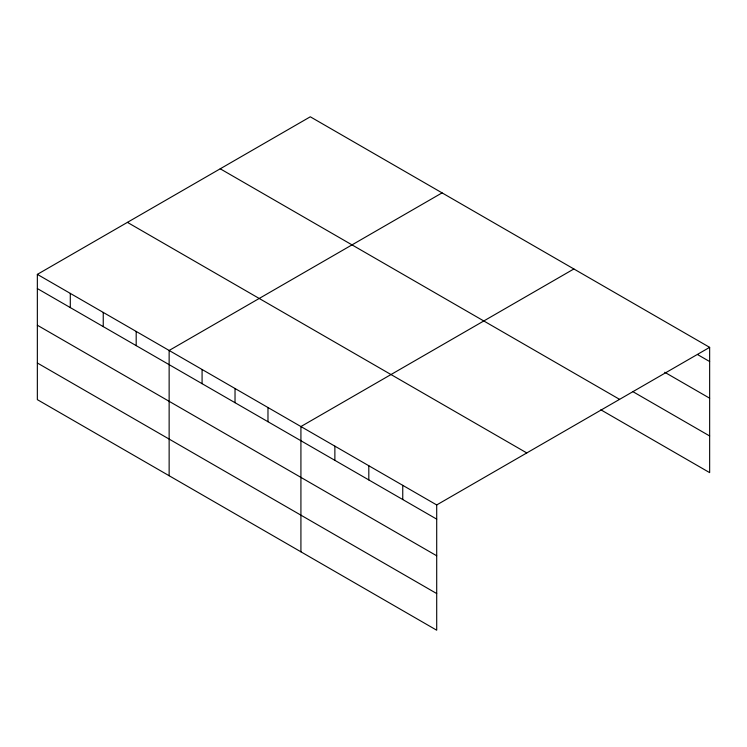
<?xml version="1.0" encoding="UTF-8"?>
<svg xmlns="http://www.w3.org/2000/svg" width="747" height="747" viewBox="0 0 747 747"><rect width="100%" height="100%" fill="white"/><g stroke="black" fill="none" stroke-linecap="round" stroke-linejoin="round"><path stroke-width="1.12" d="M37.35 274.373L436.706 504.944L436.706 630.207L37.35 399.645L37.35 274.373L310.294 116.793L709.65 347.355L709.65 472.627L600.831 409.795M442.084 192.875L169.139 350.464L169.139 475.736M573.873 268.967L300.92 426.546L300.92 551.818M436.706 504.944L709.65 347.355M697.67 354.629L709.65 361.548M664.727 372.267L709.65 398.207M632.774 391.587L709.65 435.968M220.225 168.794L619.58 399.356M127.42 222.373L526.775 452.934M37.35 288.566L436.706 519.137M37.35 325.225L436.706 555.787M37.35 362.995L436.706 593.557M402.754 485.345L402.754 499.538M368.813 465.745L368.813 479.938M334.871 446.146L334.871 460.339M267.977 407.526L267.977 421.719M235.025 388.505L235.025 402.698M202.082 369.485L202.082 383.678M136.187 331.444L136.187 345.637M103.245 312.423L103.245 326.616M70.293 293.394L70.293 307.596"/></g></svg>
